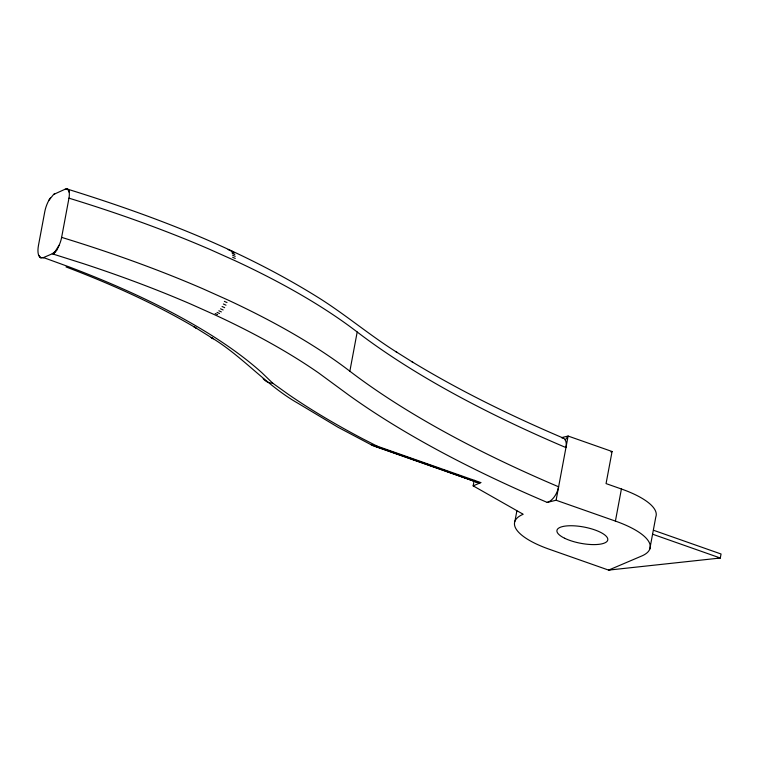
<?xml version="1.0" encoding="UTF-8"?>
<svg xmlns="http://www.w3.org/2000/svg" width="759" height="759" viewBox="0 0 759 759"><rect width="100%" height="100%" fill="white"/><g stroke="black" fill="none" stroke-linecap="round" stroke-linejoin="round"><path stroke-width="1.14" d="M53.282 254.123L56.944 250.024L59.069 245.347A14.44 5.882 -70.7 0 0 61.631 237.377L68.965 198.165A12.391 5.047 -70.7 0 0 69.173 192.179L67.874 189.247L65.227 189.171L53.633 194.437L48.974 200.196A15.986 6.508 -70.7 0 0 44.781 211.685L38.462 245.451A16.698 6.803 -70.7 0 0 38.728 255.441L40.673 257.699L43.956 257.737M40.673 257.699L43.491 257.567L52.238 253.791L82.902 263.496A582.646 186.809 10.6 0 1 191.211 304.274L215.689 315.232A582.646 186.809 10.6 0 1 318.657 372.963L348.637 394.993A828.297 265.565 10.6 0 0 547.211 502.401A14.421 7.913 -66.6 0 0 558.605 486.794A814.255 261.058 10.6 0 1 349.852 371.208L357.195 331.996A597.048 191.42 10.6 0 0 235.015 260.679L209.939 249.436A597.048 191.42 10.6 0 0 68.965 198.165M653.556 530.275L721.05 554.004L720.3 558.017L608.604 570.104L549.298 549.25A68.955 22.106 10.6 0 1 523.188 514.26L473.161 485.855L474.195 480.305M514.934 521.224L516.87 510.911M547.211 502.401L556.1 500.238L568.111 436.046L612.077 451.501L606.061 483.597L621.412 488.995A68.955 22.106 10.6 0 1 655.804 516.945L649.799 549.051M610.853 569.506L608.604 570.104L641.659 556.024A68.955 22.106 10.6 0 0 615.407 521.091L621.412 488.995M52.238 253.791L55.056 251.627L59.069 245.347M357.195 331.996A814.255 261.058 10.6 0 0 565.958 447.582A12.419 6.812 -66.6 0 0 565.246 439.964L568.111 436.046L561.575 437.63M48.974 200.196L50.474 197.852M473.161 485.855L480.817 482.601L377.1 446.131L362.916 438.901A689.703 221.125 10.6 0 1 288.145 394.225L272.728 383.181L261.931 372.773A521.291 167.132 10.6 0 0 69.202 266.931L43.491 257.567M610.948 451.975L612.077 451.501M67.058 189.124L65.227 189.171M66.042 266.94C110.805 283.97 154.732 303.543 195.983 327.973L194 326.731L213.27 338.77L211.192 337.461C242.652 356.351 266.172 385.297 298.173 403.38L338.002 427.241L372.802 445.637L478.104 482.658L480.817 482.601M371.028 444.508L374.851 446.178L377.1 446.131M717.957 558.045L720.3 558.017L652.806 534.279M66.337 188.896L67.323 189.076C154.381 216.135 240.537 249.037 318.163 297.471L319.681 298.42C346.332 315.298 370.458 335.791 397.223 352.499M67.323 189.076L68.538 189.826M68.139 189.703L69.022 190.832M55.056 251.627L55.701 251.836M53.633 252.956L54.468 253.221M556.1 500.238L615.407 521.091M375.487 446.083L439.1 468.445M443.569 470.02L478.104 482.658M374.851 446.178L479.375 482.933M55.17 193.517L53.633 194.437M39.572 256.855L40.958 257.804M563.235 438.066C511.12 415.837 460.03 390.951 411.577 361.493M230.651 250.66L233.203 251.808M228.136 249.569L230.594 250.669M231.58 251.836L234.161 252.994M232.226 253.364L234.844 254.54M232.586 255.195L235.224 256.381M232.624 257.263L235.281 258.458M224.351 301.361L227.007 302.547M223.355 303.998L225.992 305.175M222.074 306.503L224.683 307.68M220.546 308.799L223.127 309.947M218.848 310.782L221.372 311.911M217.027 312.376L219.503 313.486M215.167 313.524L217.586 314.606M395.695 351.531L413.067 362.423M38.728 255.441L39.781 256.931M68.765 190.756L69.173 192.179M61.631 237.377A597.048 191.42 10.6 0 1 202.596 288.648L227.681 299.89A597.048 191.42 10.6 0 1 349.852 371.208M561.926 437.753A12.334 6.774 -66.6 0 1 565.246 439.964M272.737 383.172A16.717 13.681 -50.6 0 1 263.183 378.627M564.62 538.245A25.853 8.292 10.6 0 0 607.039 541.357A25.853 8.292 10.6 0 0 575.388 525.911A25.853 8.292 10.6 0 0 564.62 538.245"/></g></svg>
